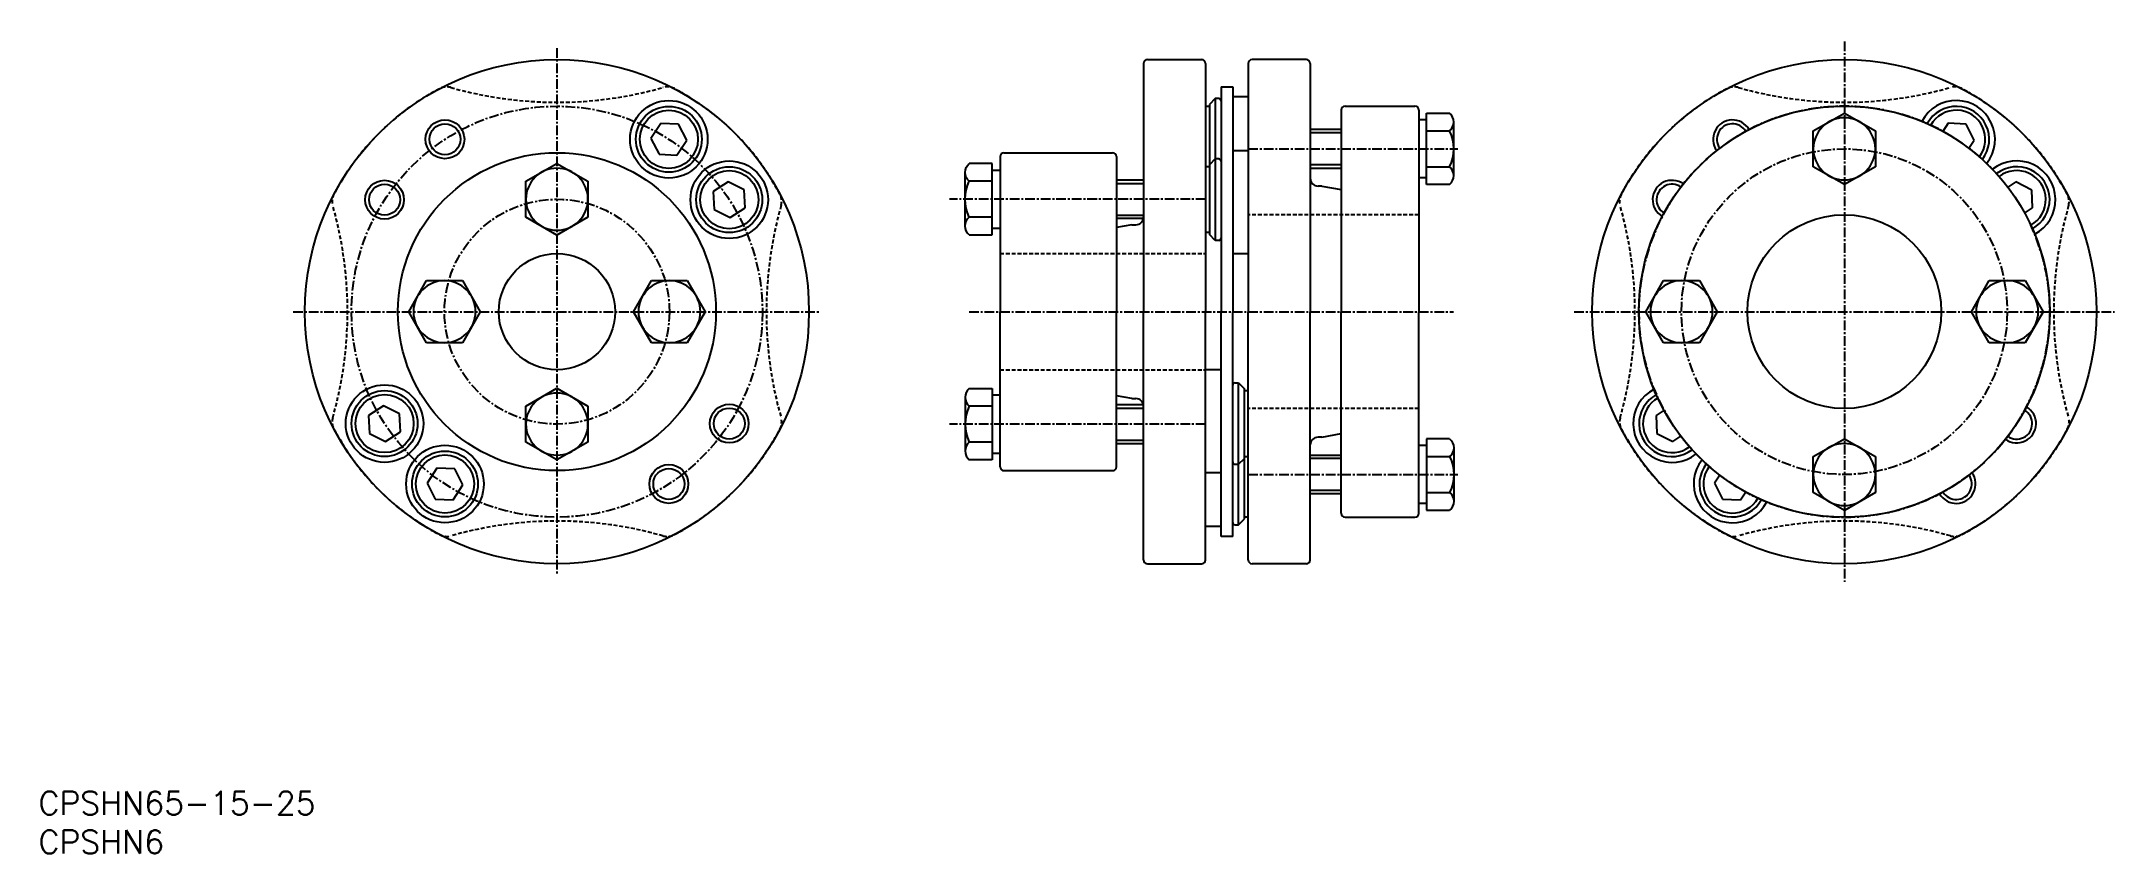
# Model space of a CAD drawing. Extents: x 45 to 312, y 37 to 142.
import ezdxf
from ezdxf.enums import TextEntityAlignment as Align

# ---------------------------------------------------------------- set-up
doc = ezdxf.new("R2010")
doc.units = 0
doc.linetypes.add('CENTER', pattern=[2, 1.25, -0.25, 0.25, -0.25])
doc.linetypes.add('DASHED', pattern=[0.75, 0.5, -0.25])
doc.layers.get('0').update_dxf_attribs({"linetype": 'CONTINUOUS'})
doc.layers.add('CENTER', color=1, linetype='CENTER')
doc.styles.get("Standard").update_dxf_attribs({"font": 'txt.shx', "bigfont": 'extfont.shx'})

# ---------------------------------------------------------------- blocks, each defined once
blk = doc.blocks.new('FB55')
at = {"color": 0}
for p, q in [((0, 2.309402), (-2.000001, 1.154701)), ((-2.000001, 1.154701), (-2.000001, -1.154701)), ((2.000001, 1.154701), (0, 2.309402)), ((2.000001, -1.154701), (2.000001, 1.154701)), ((-2.000001, -1.154701), (0, -2.309402)), ((0, -2.309402), (2.000001, -1.154701))]:
    blk.add_line(p, q, dxfattribs=at)
for radius in [4.25, 3.75]:
    blk.add_circle((0, 0), radius, dxfattribs=at)
blk = doc.blocks.new('FB15')
at = {"color": 0}
for p, q in [((0, 4.618804), (-4.000002, 2.309402)), ((4.000002, 2.309402), (0, 4.618804)), ((-4.000002, 2.309402), (-4.000002, -2.309402)), ((4.000002, -2.309402), (4.000002, 2.309402)), ((-4.000002, -2.309402), (0, -4.618804)), ((0, -4.618804), (4.000002, -2.309402))]:
    blk.add_line(p, q, dxfattribs=at)
blk.add_circle((0, 0), 4, dxfattribs=at)
blk = doc.blocks.new('B015')
at = {"color": 0}
for p, q in [((-3.5, 3.455), (-3.5, -3.455)), ((-2.969007, 4.6), (0, 4.6)), ((0, 4.6), (0, -4.6)), ((0, 2.31), (-2.969007, 2.31)), ((0, -2.31), (-2.969007, -2.31)), ((0, -4.6), (-2.969007, -4.6))]:
    blk.add_line(p, q, dxfattribs=at)
for centre, radius, start, end in [((-2, 3.455), 1.5, 130.241055, 229.758945), ((1.790141, 0), 5.290141, 154.108946, 205.891054), ((-2, -3.455), 1.5, 130.241055, 229.758945)]:
    blk.add_arc(centre, radius, start, end, dxfattribs=at)

msp = doc.modelspace()

# ---------------------------------------------------------------- linework, layer by layer
at = {"color": 7, "linetype": 'CONTINUOUS'}
for p, q in [((187.28, 139.17), (187.28, 107.17)), ((187.78, 139.67), (194.78, 139.67)), ((195.28, 139.17), (195.28, 107.17)), ((200.78, 139.17), (200.78, 107.17)), ((208.28, 139.67), (201.28, 139.67)), ((208.78, 139.17), (208.78, 107.17)), ((196.53, 134.65), (195.78, 133.9)), ((195.78, 133.9), (195.78, 117.11)), ((196.53, 134.65), (196.53, 116.36)), ((196.98, 134.65), (196.53, 134.65)), ((197.28, 136.17), (198.78, 136.17)), ((197.28, 136.17), (197.28, 107.17)), ((198.78, 136.17), (198.78, 107.17)), ((198.78, 134.9), (200.78, 134.9)), ((213.28, 133.67), (222.28, 133.67)), ((195.78, 133.65), (195.28, 133.65)), ((212.78, 133.17), (212.78, 107.17)), ((222.78, 133.17), (222.78, 107.17)), ((223.78, 131.93), (222.78, 131.93)), ((291.04, 131.46), (290.37, 130.42)), ((293.34, 131.34), (291.04, 131.46)), ((294.39, 129.28), (293.34, 131.34)), ((212.78, 130.22), (208.78, 130.22)), ((293.72, 128.25), (294.39, 129.28)), ((168.78, 127.17), (168.78, 107.17)), ((169.28, 127.67), (183.28, 127.67)), ((183.78, 127.17), (183.78, 107.17)), ((195.78, 125.86), (195.28, 125.86)), ((196.53, 126.86), (195.78, 126.11)), ((196.98, 126.86), (196.53, 126.86)), ((198.78, 127.96), (200.78, 127.96)), ((212.78, 126.12), (208.78, 126.12)), ((167.78, 125.43), (168.78, 125.43)), ((183.78, 123.72), (187.28, 123.72)), ((210.28, 123.37), (209.78, 123.37)), ((210.28, 123.37), (212.78, 122.91)), ((223.78, 124.42), (222.78, 124.42)), ((299.75, 123.91), (298.72, 123.24)), ((301.81, 122.86), (299.75, 123.91)), ((300.9, 119.89), (301.93, 120.56)), ((301.93, 120.56), (301.81, 122.86)), ((167.78, 117.92), (168.78, 117.92)), ((183.78, 119.62), (187.28, 119.62)), ((185.78, 118.38), (183.78, 118.02)), ((185.78, 118.38), (186.28, 118.38)), ((195.78, 117.36), (195.28, 117.36)), ((196.53, 116.36), (195.78, 117.11)), ((196.98, 116.36), (196.53, 116.36)), ((198.78, 114.66), (200.78, 114.66)), ((168.78, 87.17), (168.78, 107.17)), ((183.78, 87.17), (183.78, 107.17)), ((187.28, 75.17), (187.28, 107.17)), ((195.28, 75.17), (195.28, 107.17)), ((197.28, 78.17), (197.28, 107.17)), ((198.78, 78.17), (198.78, 107.17)), ((200.78, 75.17), (200.78, 107.17)), ((208.78, 75.17), (208.78, 107.17)), ((212.78, 81.17), (212.78, 107.17)), ((222.78, 81.17), (222.78, 107.17)), ((197.28, 99.69), (195.28, 99.69)), ((167.78, 96.43), (168.78, 96.43)), ((185.78, 95.97), (183.78, 96.33)), ((199.08, 97.99), (199.53, 97.99)), ((199.53, 79.7), (199.53, 97.99)), ((199.53, 97.99), (200.28, 97.24)), ((200.28, 80.45), (200.28, 97.24)), ((200.28, 96.99), (200.78, 96.99)), ((183.78, 94.72), (187.28, 94.72)), ((185.78, 95.97), (186.28, 95.97)), ((254.4, 94.46), (253.37, 93.79)), ((253.37, 93.79), (253.49, 91.48)), ((210.28, 90.98), (209.78, 90.98)), ((210.28, 90.98), (212.78, 91.44)), ((253.49, 91.48), (255.55, 90.43)), ((255.55, 90.43), (256.58, 91.11)), ((167.78, 88.92), (168.78, 88.92)), ((183.78, 90.62), (187.28, 90.62)), ((199.53, 87.49), (200.28, 88.24)), ((200.28, 88.49), (200.78, 88.49)), ((212.78, 88.22), (208.78, 88.22)), ((223.78, 89.93), (222.78, 89.93)), ((169.28, 86.67), (183.28, 86.67)), ((197.28, 86.39), (195.28, 86.39)), ((199.08, 87.49), (199.53, 87.49)), ((261.58, 86.1), (260.91, 85.07)), ((212.78, 84.12), (208.78, 84.12)), ((260.91, 85.07), (261.96, 83.01)), ((261.96, 83.01), (264.27, 82.89)), ((264.27, 82.89), (264.94, 83.92)), ((199.53, 79.7), (200.28, 80.45)), ((200.28, 80.7), (200.78, 80.7)), ((213.28, 80.67), (222.28, 80.67)), ((223.78, 82.42), (222.78, 82.42)), ((197.28, 79.45), (195.28, 79.45)), ((198.78, 78.17), (197.28, 78.17)), ((199.08, 79.7), (199.53, 79.7)), ((187.78, 74.67), (194.78, 74.67)), ((208.28, 74.67), (201.28, 74.67))]:
    msp.add_line(p, q, dxfattribs=at)
at = {"color": 3, "linetype": 'DASHED'}
for p, q in [((222.78, 119.67), (200.78, 119.67)), ((168.78, 114.67), (195.28, 114.67)), ((168.78, 99.67), (195.28, 99.67)), ((222.78, 94.67), (200.78, 94.67))]:
    msp.add_line(p, q, dxfattribs=at)
at = {"color": 7, "linetype": 'CONTINUOUS'}
for points in [[(212.78, 130.67), (208.78, 130.67)], [(208.78, 125.67), (212.78, 125.67)], [(183.78, 124.17), (187.28, 124.17)], [(187.28, 119.17), (183.78, 119.17)], [(187.28, 95.17), (183.78, 95.17)], [(183.78, 90.17), (187.28, 90.17)], [(208.78, 88.67), (212.78, 88.67)], [(212.78, 83.67), (208.78, 83.67)]]:
    msp.add_lwpolyline(points, dxfattribs=at)
for centre, radius in [((111.64, 107.17), 32.5), ((277.65, 107.17), 32.5), ((126.07, 129.4), 5), ((277.65, 107.17), 26.5), ((97.2, 129.4), 2.5), ((97.2, 129.4), 2), ((111.64, 107.17), 20.5), ((133.86, 121.61), 5), ((89.41, 121.61), 2.5), ((89.41, 121.61), 2), ((277.65, 107.17), 12.5), ((111.64, 107.17), 7.5), ((89.41, 92.74), 5), ((133.86, 92.74), 2.5), ((133.86, 92.74), 2), ((97.2, 84.95), 5), ((126.07, 84.95), 2.5), ((126.07, 84.95), 2)]:
    msp.add_circle(centre, radius, dxfattribs=at)
for centre, radius, start, end in [((187.78, 139.17), 0.5, 90, 180), ((194.78, 139.17), 0.5, 0, 90), ((201.28, 139.17), 0.5, 90, 180), ((208.28, 139.17), 0.5, 0, 90), ((196.98, 134.35), 0.3, 0, 90), ((213.28, 133.17), 0.5, 90, 180), ((222.28, 133.17), 0.5, 360, 90), ((292.08, 129.4), 5, 321.5867, 152.4133), ((263.22, 129.4), 2.5, 30.2964, 215.7036), ((263.22, 129.4), 2, 30.8374, 215.1626), ((292.08, 129.4), 4.25, 322.4006, 151.5994), ((292.08, 129.4), 3.75, 322.9427, 151.0573), ((169.28, 127.17), 0.5, 90, 180), ((183.28, 127.17), 0.5, 0, 90), ((196.98, 126.56), 0.3, 0, 90), ((299.88, 121.61), 5, 297.5867, 128.4133), ((299.88, 121.61), 4.25, 298.4006, 127.5994), ((209.78, 124.37), 1, 180, 270), ((255.43, 121.61), 2.5, 54.2964, 239.7036), ((255.43, 121.61), 2, 54.8374, 239.1626), ((299.88, 121.61), 3.75, 298.9427, 127.0573), ((186.28, 119.38), 1, 270, 0), ((196.98, 116.66), 0.3, 270, 0), ((199.08, 97.69), 0.3, 90, 180), ((255.43, 92.74), 5, 117.5867, 308.4133), ((255.43, 92.74), 4.25, 118.4006, 307.5994), ((186.28, 94.97), 1, 0, 90), ((255.43, 92.74), 3.75, 118.9427, 307.0573), ((299.88, 92.74), 2.5, 234.2964, 59.7036), ((299.88, 92.74), 2, 234.8374, 59.1626), ((209.78, 89.98), 1, 90, 180), ((169.28, 87.17), 0.5, 180, 270), ((183.28, 87.17), 0.5, 270, 0), ((199.08, 87.79), 0.3, 180, 270), ((263.22, 84.95), 5, 141.5867, 332.4133), ((263.22, 84.95), 4.25, 142.4006, 331.5994), ((263.22, 84.95), 3.75, 142.9427, 331.0573), ((292.08, 84.95), 2.5, 210.2964, 35.7036), ((292.08, 84.95), 2, 210.8374, 35.1626), ((213.28, 81.17), 0.5, 180, 270), ((222.28, 81.17), 0.5, 270, 0), ((199.08, 80), 0.3, 180, 270), ((187.78, 75.17), 0.5, 180, 270), ((194.78, 75.17), 0.5, 270, 0), ((201.28, 75.17), 0.5, 180, 270), ((208.28, 75.17), 0.5, 270, 0)]:
    msp.add_arc(centre, radius, start, end, dxfattribs=at)
at = {"color": 3, "linetype": 'DASHED'}
for centre, radius, start, end in [((111.64, 107.17), 32.5, 117.7902, 152.2098), ((97.42, 134.16), 2, 74.1294, 117.7902), ((111.64, 184.17), 50, 254.1294, 285.8706), ((125.86, 134.16), 2, 62.2098, 105.8706), ((111.64, 107.17), 32.5, 27.7902, 62.2098), ((277.65, 107.17), 32.5, 117.7902, 152.2098), ((263.43, 134.16), 2, 74.1294, 117.7902), ((277.65, 184.17), 50, 254.1294, 285.8706), ((291.87, 134.16), 2, 62.2098, 105.8706), ((277.65, 107.17), 32.5, 27.7902, 62.2098), ((84.65, 121.39), 2, 152.2098, 195.8706), ((34.64, 107.17), 50, 344.1294, 15.8706), ((188.64, 107.17), 50, 164.1294, 195.8706), ((138.62, 121.39), 2, 344.1294, 27.7902), ((250.67, 121.39), 2, 152.2098, 195.8706), ((200.65, 107.17), 50, 344.1294, 15.8706), ((354.65, 107.17), 50, 164.1294, 195.8706), ((304.63, 121.39), 2, 344.1294, 27.7902), ((84.65, 92.95), 2, 164.1294, 207.7902), ((111.64, 107.17), 32.5, 207.7902, 242.2098), ((111.64, 107.17), 32.5, 297.7902, 332.2098), ((138.62, 92.95), 2, 332.2098, 15.8706), ((250.67, 92.95), 2, 164.1294, 207.7902), ((277.65, 107.17), 32.5, 207.7902, 242.2098), ((277.65, 107.17), 32.5, 297.7902, 332.2098), ((304.63, 92.95), 2, 332.2098, 15.8706), ((97.42, 80.19), 2, 242.2098, 285.8706), ((111.64, 30.17), 50, 74.1294, 105.8706), ((125.86, 80.19), 2, 254.1294, 297.7902), ((263.43, 80.19), 2, 242.2098, 285.8706), ((277.65, 30.17), 50, 74.1294, 105.8706), ((291.87, 80.19), 2, 254.1294, 297.7902)]:
    msp.add_arc(centre, radius, start, end, dxfattribs=at)
at = {"layer": 'CENTER', "color": 1, "linetype": 'CENTER'}
for p, q in [((277.65, 142.02), (277.65, 72.33)), ((111.64, 141.17), (111.64, 73.17)), ((200.78, 128.17), (227.81, 128.17)), ((195.28, 121.67), (162.25, 121.67)), ((77.64, 107.17), (145.64, 107.17)), ((164.78, 107.17), (227.26, 107.17)), ((242.81, 107.17), (312.49, 107.17)), ((195.28, 92.67), (162.25, 92.67)), ((200.78, 86.17), (227.81, 86.17))]:
    msp.add_line(p, q, dxfattribs=at)
for centre, radius in [((111.64, 107.17), 26.5), ((277.65, 107.17), 21), ((111.64, 107.17), 14.5)]:
    msp.add_circle(centre, radius, dxfattribs=at)
msp.add_arc((277.65, 107.17), 26.5, 41.1147, 24.8853, dxfattribs=at)

# ---------------------------------------------------------------- block references
at = {"color": 7, "linetype": 'CONTINUOUS'}
for name, p, rotation in [('FB55', (126.07, 129.4), 327.0000000000003), ('B015', (223.78, 128.17), 180), ('FB55', (133.86, 121.61), 303.0000000000015), ('FB55', (89.41, 92.74), 123.0000000000015), ('FB55', (97.2, 84.95), 147.0000000000003)]:
    msp.add_blockref(name, p, dxfattribs=dict(at, rotation=rotation))
at = {"color": 7, "linetype": 'CONTINUOUS', "xscale": -1}
for name, p in [('FB15', (277.65, 128.17)), ('FB15', (111.64, 121.67)), ('B015', (223.78, 86.17))]:
    msp.add_blockref(name, p, dxfattribs=at)
for name, p, rotation in [('B015', (167.78, 121.67), 180), ('FB15', (97.14, 107.17), 90), ('FB15', (126.14, 107.17), 270), ('FB15', (256.65, 107.17), 90), ('FB15', (298.65, 107.17), 270), ('FB15', (111.64, 92.67), 180), ('FB15', (277.65, 86.17), 180)]:
    msp.add_blockref(name, p, dxfattribs=dict(at, rotation=rotation))
at = {"color": 7, "linetype": 'CONTINUOUS'}
msp.add_blockref('B015', (167.78, 92.67), dxfattribs=at)

# ---------------------------------------------------------------- texts
for s, p in [('CPSHN65-15-25', (44.78, 43.8)), ('CPSHN6', (44.78, 38.8))]:
    msp.add_text(s, height=3, dxfattribs=at).set_placement(p, align=Align.MIDDLE_LEFT)

doc.saveas('drawing.dxf')
